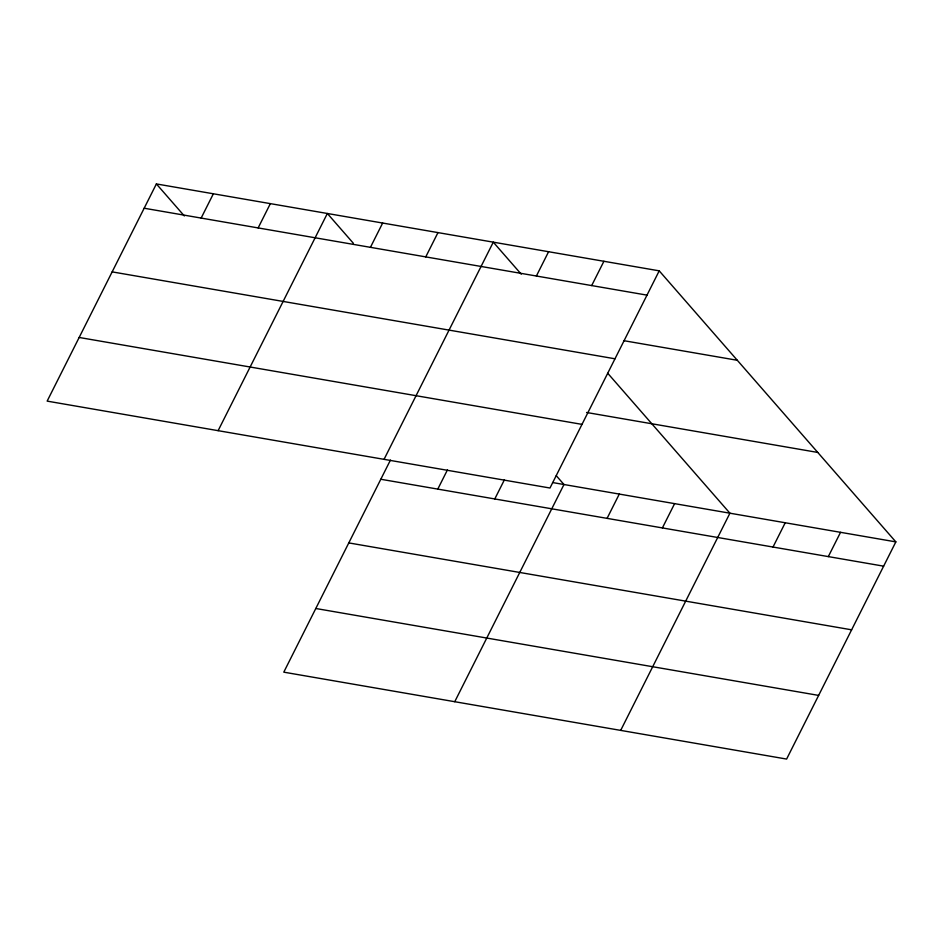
<?xml version="1.0" encoding="UTF-8"?>
<svg xmlns="http://www.w3.org/2000/svg" width="943" height="943" viewBox="0 0 943 943"><rect width="100%" height="100%" fill="white"/><g stroke="black" fill="none" stroke-linecap="round" stroke-linejoin="round"><path stroke-width="1.41" d="M156.385 183.932L47.15 401.117L549.981 488.026L659.216 270.841L156.385 183.932L184.345 215.959M201.154 218.069L213.366 193.786M258.146 227.923L270.358 203.629M218.116 430.668L327.351 213.483L353.377 243.294M370.446 247.325L382.658 223.043M425.753 256.897L437.965 232.603M384.049 459.347L493.283 242.162L521.243 274.189M390.449 460.078L283.784 672.159L786.615 759.068L895.85 541.883L659.216 270.841M536.378 276.016L548.59 251.722M437.788 489.099L447.43 469.932M591.685 285.576L603.909 261.282M494.78 498.953L504.422 479.787M454.75 701.698L563.985 484.513L556.264 475.685M607.08 518.367L619.292 494.073M662.387 527.927L674.599 503.645M620.683 730.389L729.917 513.204L607.764 373.298M773.012 547.046L785.224 522.764M828.319 556.606L840.543 532.323M144.173 208.226L647.004 295.135M623.842 340.682L737.308 360.285M112.158 271.879L614.989 358.788M586.581 412.48L817.758 452.44M79.165 337.464L581.996 424.374M552.586 482.545L895.85 541.883M380.807 479.256L883.638 566.165M348.792 542.909L851.623 629.818M315.799 608.494L818.63 695.404"/></g></svg>
